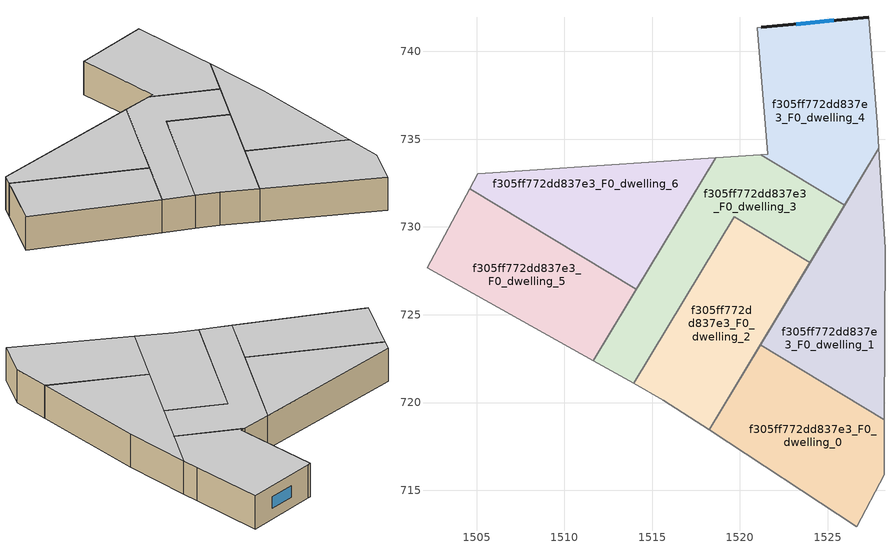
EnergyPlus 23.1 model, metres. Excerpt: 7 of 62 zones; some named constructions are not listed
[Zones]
f305ff772dd837e3_F0_dwelling_0
 floor ground (EU_floor_Construction): 1528.23,719.02 1528.22,715.88 1526.66,712.92 1518.25,718.44 1521.17,723.28 z0
 wall adiabatic (EU_wall_Construction): 1521.17,723.28 1518.25,718.44 1526.66,712.92 1528.22,715.88 1528.23,719.02 z0:3
 wall to f305ff772dd837e3_F0_dwelling_1 (EU_wall_Construction): 1528.23,719.02 1521.17,723.28 z0:3
 ceiling to f305ff772dd837e3_F1_dwelling_0 (EU_floor_Construction): 1526.66,712.92 1528.22,715.88 1528.23,719.02 1521.17,723.28 1518.25,718.44 z3
f305ff772dd837e3_F0_dwelling_1
 floor ground (EU_floor_Construction): 1527.92,734.48 1528.26,728.79 1528.23,719.02 1521.17,723.28 z0
 wall adiabatic (EU_wall_Construction): 1528.23,719.02 1528.26,728.79 1527.92,734.48 1521.17,723.28 z0:3
 ceiling to f305ff772dd837e3_F1_dwelling_1 (EU_floor_Construction): 1528.23,719.02 1528.26,728.79 1527.92,734.48 1521.17,723.28 z3
f305ff772dd837e3_F0_dwelling_2
 floor ground (EU_floor_Construction): 1523.99,727.96 1518.25,718.44 1515.64,720.14 1513.96,721.09 1519.68,730.57 z0
 wall adiabatic (EU_wall_Construction): 1513.96,721.09 1515.64,720.14 1518.25,718.44 1523.99,727.96 z0:3
 wall to f305ff772dd837e3_F0_dwelling_3 (EU_wall_Construction): 1523.99,727.96 1519.68,730.57 1513.96,721.09 z0:3
 ceiling to f305ff772dd837e3_F1_dwelling_2 (EU_floor_Construction): 1518.25,718.44 1523.99,727.96 1519.68,730.57 1513.96,721.09 1515.64,720.14 z3
f305ff772dd837e3_F0_dwelling_3
 floor ground (EU_floor_Construction): 1525.97,731.24 1523.99,727.96 1519.68,730.57 1513.96,721.09 1511.64,722.38 1518.61,733.95 1521.19,734.12 z0
 wall adiabatic (EU_wall_Construction): 1521.19,734.12 1518.61,733.95 1511.64,722.38 1513.96,721.09 / 1523.99,727.96 1525.97,731.24 z0:3
 wall to f305ff772dd837e3_F0_dwelling_4 (EU_wall_Construction): 1525.97,731.24 1521.19,734.12 z0:3
 ceiling to f305ff772dd837e3_F1_dwelling_3 (EU_floor_Construction): 1523.99,727.96 1525.97,731.24 1521.19,734.12 1518.61,733.95 1511.64,722.38 1513.96,721.09 1519.68,730.57 z3
f305ff772dd837e3_F0_dwelling_4
 floor ground (EU_floor_Construction): 1527.34,741.96 1527.83,735.89 1527.92,734.48 1525.97,731.24 1521.19,734.12 1521.59,734.15 1521,741.34 1521.2,741.37 z0
 wall outside (EU_wall_Construction): 1527.34,741.96 1521.2,741.37 z0:3
 wall adiabatic (EU_wall_Construction): 1525.97,731.24 1527.92,734.48 1527.83,735.89 1527.34,741.96 / 1521.2,741.37 1521,741.34 1521.59,734.15 1521.19,734.12 z0:3
 window (EU_Window_Construction): 1525.35,741.76 1523.2,741.56 z0.98:2.02
 ceiling to f305ff772dd837e3_F1_dwelling_4 (EU_floor_Construction): 1525.97,731.24 1527.92,734.48 1527.83,735.89 1527.34,741.96 1521.2,741.37 1521,741.34 1521.59,734.15 1521.19,734.12 z3
f305ff772dd837e3_F0_dwelling_5
 floor ground (EU_floor_Construction): 1514.09,726.46 1511.64,722.38 1502.18,727.68 1504.61,732.17 z0
 wall adiabatic (EU_wall_Construction): 1504.61,732.17 1502.18,727.68 1511.64,722.38 1514.09,726.46 z0:3
 wall to f305ff772dd837e3_F0_dwelling_6 (EU_wall_Construction): 1514.09,726.46 1504.61,732.17 z0:3
 ceiling to f305ff772dd837e3_F1_dwelling_5 (EU_floor_Construction): 1511.64,722.38 1514.09,726.46 1504.61,732.17 1502.18,727.68 z3
f305ff772dd837e3_F0_dwelling_6
 floor ground (EU_floor_Construction): 1518.61,733.95 1514.09,726.46 1504.61,732.17 1505.08,733.04 z0
 wall adiabatic (EU_wall_Construction): 1514.09,726.46 1518.61,733.95 1505.08,733.04 1504.61,732.17 z0:3
 ceiling to f305ff772dd837e3_F1_dwelling_6 (EU_floor_Construction): 1514.09,726.46 1518.61,733.95 1505.08,733.04 1504.61,732.17 z3
[SCHEDULE:FILE] Column Number=1; Rows to Skip at Top=0; Number of Hours of Data=8760; Column Separator=Comma; Interpolate to Timestep=No; Minutes per Item=60; Adjust Schedule for Daylight Savings=Yes
Name | File
EU_Step8_GainSchedule_f305ff772dd837e3_F1_dwelling_5_f000 | ../../schedules/f305ff772dd837e3/f305ff772dd837e3_F1_dwelling_5_f000_gain.csv
EU_Step8_GainSchedule_f305ff772dd837e3_F1_dwelling_6_f000 | ../../schedules/f305ff772dd837e3/f305ff772dd837e3_F1_dwelling_6_f000_gain.csv
EU_Step8_GainSchedule_f305ff772dd837e3_F2_dwelling_0_f000 | ../../schedules/f305ff772dd837e3/f305ff772dd837e3_F2_dwelling_0_f000_gain.csv
EU_Step8_GainSchedule_f305ff772dd837e3_F2_dwelling_1_f000 | ../../schedules/f305ff772dd837e3/f305ff772dd837e3_F2_dwelling_1_f000_gain.csv
EU_Step8_GainSchedule_f305ff772dd837e3_F2_dwelling_2_f000 | ../../schedules/f305ff772dd837e3/f305ff772dd837e3_F2_dwelling_2_f000_gain.csv
EU_Step8_GainSchedule_f305ff772dd837e3_F2_dwelling_3_f000 | ../../schedules/f305ff772dd837e3/f305ff772dd837e3_F2_dwelling_3_f000_gain.csv
EU_Step8_GainSchedule_f305ff772dd837e3_F2_dwelling_4_f000 | ../../schedules/f305ff772dd837e3/f305ff772dd837e3_F2_dwelling_4_f000_gain.csv
EU_Step8_GainSchedule_f305ff772dd837e3_F2_dwelling_5_f000 | ../../schedules/f305ff772dd837e3/f305ff772dd837e3_F2_dwelling_5_f000_gain.csv
EU_Step8_GainSchedule_f305ff772dd837e3_F2_dwelling_6_f000 | ../../schedules/f305ff772dd837e3/f305ff772dd837e3_F2_dwelling_6_f000_gain.csv
EU_Step8_GainSchedule_f305ff772dd837e3_F3_dwelling_0_f000 | ../../schedules/f305ff772dd837e3/f305ff772dd837e3_F3_dwelling_0_f000_gain.csv
EU_Step8_GainSchedule_f305ff772dd837e3_F3_dwelling_1_f000 | ../../schedules/f305ff772dd837e3/f305ff772dd837e3_F3_dwelling_1_f000_gain.csv
EU_Step8_GainSchedule_f305ff772dd837e3_F3_dwelling_2_f000 | ../../schedules/f305ff772dd837e3/f305ff772dd837e3_F3_dwelling_2_f000_gain.csv
EU_Step8_GainSchedule_f305ff772dd837e3_F3_dwelling_3_f000 | ../../schedules/f305ff772dd837e3/f305ff772dd837e3_F3_dwelling_3_f000_gain.csv
EU_Step8_GainSchedule_f305ff772dd837e3_F3_dwelling_4_f000 | ../../schedules/f305ff772dd837e3/f305ff772dd837e3_F3_dwelling_4_f000_gain.csv
EU_Step8_GainSchedule_f305ff772dd837e3_F3_dwelling_5_f000 | ../../schedules/f305ff772dd837e3/f305ff772dd837e3_F3_dwelling_5_f000_gain.csv
EU_Step8_GainSchedule_f305ff772dd837e3_F3_dwelling_6_f000 | ../../schedules/f305ff772dd837e3/f305ff772dd837e3_F3_dwelling_6_f000_gain.csv
EU_Step8_GainSchedule_f305ff772dd837e3_F4_dwelling_0_f000 | ../../schedules/f305ff772dd837e3/f305ff772dd837e3_F4_dwelling_0_f000_gain.csv
EU_Step8_GainSchedule_f305ff772dd837e3_F4_dwelling_1_f000 | ../../schedules/f305ff772dd837e3/f305ff772dd837e3_F4_dwelling_1_f000_gain.csv
EU_Step8_GainSchedule_f305ff772dd837e3_F4_dwelling_2_f000 | ../../schedules/f305ff772dd837e3/f305ff772dd837e3_F4_dwelling_2_f000_gain.csv
EU_Step8_GainSchedule_f305ff772dd837e3_F4_dwelling_3_f000 | ../../schedules/f305ff772dd837e3/f305ff772dd837e3_F4_dwelling_3_f000_gain.csv
EU_Step8_GainSchedule_f305ff772dd837e3_F4_dwelling_4_f000 | ../../schedules/f305ff772dd837e3/f305ff772dd837e3_F4_dwelling_4_f000_gain.csv
EU_Step8_GainSchedule_f305ff772dd837e3_F4_dwelling_5_f000 | ../../schedules/f305ff772dd837e3/f305ff772dd837e3_F4_dwelling_5_f000_gain.csv
EU_Step8_GainSchedule_f305ff772dd837e3_F4_dwelling_6_f000 | ../../schedules/f305ff772dd837e3/f305ff772dd837e3_F4_dwelling_6_f000_gain.csv
EU_Step8_GainSchedule_f305ff772dd837e3_F5_dwelling_0_f000 | ../../schedules/f305ff772dd837e3/f305ff772dd837e3_F5_dwelling_0_f000_gain.csv
EU_Step8_GainSchedule_f305ff772dd837e3_F5_dwelling_1_f000 | ../../schedules/f305ff772dd837e3/f305ff772dd837e3_F5_dwelling_1_f000_gain.csv
EU_Step8_GainSchedule_f305ff772dd837e3_F5_dwelling_2_f000 | ../../schedules/f305ff772dd837e3/f305ff772dd837e3_F5_dwelling_2_f000_gain.csv
EU_Step8_GainSchedule_f305ff772dd837e3_F5_dwelling_3_f000 | ../../schedules/f305ff772dd837e3/f305ff772dd837e3_F5_dwelling_3_f000_gain.csv
EU_Step8_GainSchedule_f305ff772dd837e3_F5_dwelling_4_f000 | ../../schedules/f305ff772dd837e3/f305ff772dd837e3_F5_dwelling_4_f000_gain.csv
EU_Step8_GainSchedule_f305ff772dd837e3_F5_dwelling_5_f000 | ../../schedules/f305ff772dd837e3/f305ff772dd837e3_F5_dwelling_5_f000_gain.csv
EU_Step8_GainSchedule_f305ff772dd837e3_F5_dwelling_6_f000 | ../../schedules/f305ff772dd837e3/f305ff772dd837e3_F5_dwelling_6_f000_gain.csv
